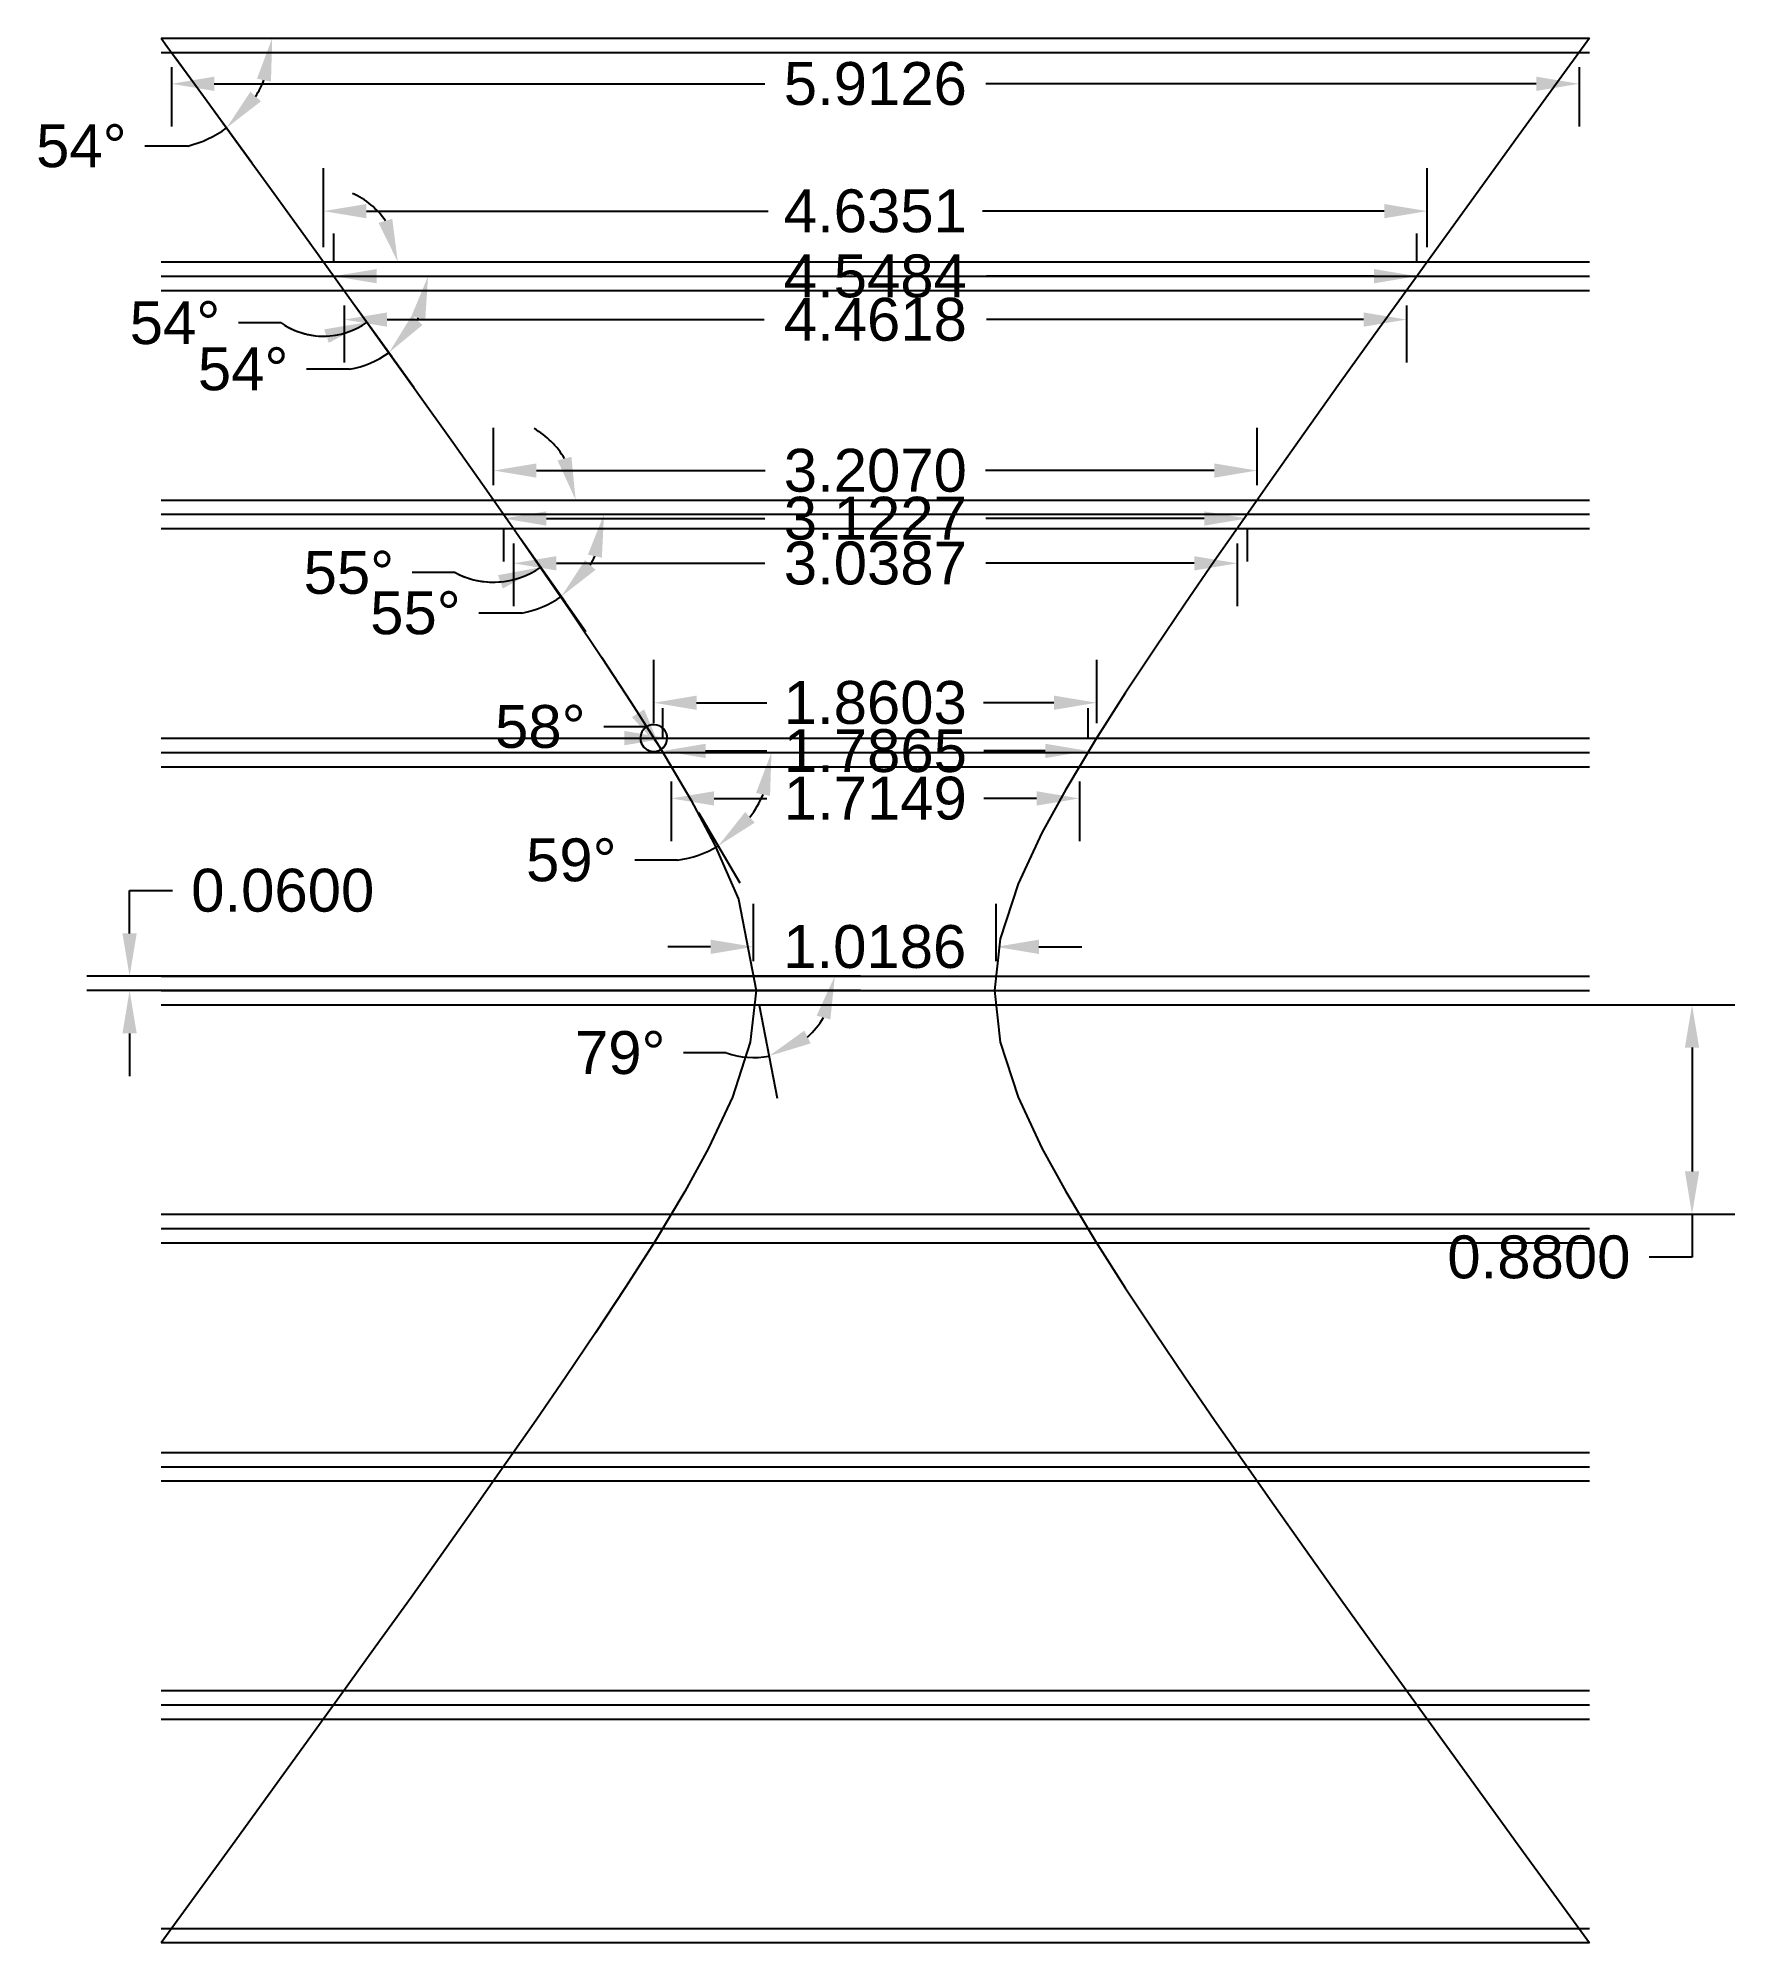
# Model space of a CAD drawing. Header units: inches. Extents: x -3.52 to 3.61, y -4 to 4.
import ezdxf

# ---------------------------------------------------------------- set-up
doc = ezdxf.new("R2010")
doc.units = ezdxf.units.IN
doc.header["$MEASUREMENT"] = 0
for name, color, linetype in [('hyperbola', 6, 'Continuous'), ('plates', 72, 'Continuous'), ('unit', 150, 'Continuous')]:
    doc.layers.add(name, color=color, linetype=linetype)
doc.styles.get("Standard").update_dxf_attribs({"font": 'arial.ttf'})
doc.dimstyles.get("Standard").update_dxf_attribs({"dimtxt": 0.18, "dimasz": 0.18, "dimexe": 0.18, "dimexo": 0.0625, "dimgap": 0.09, "dimtad": 0, "dimtih": 1, "dimtoh": 1, "dimdec": 4, "dimzin": 0, "dimdsep": 46, "dimtxsty": 'Standard', "dimcen": 0.09, "dimadec": 0, "dimazin": 0, "dimtfac": 1, "dimtdec": 4, "dimtofl": 0, "dimtmove": 0, "dimatfit": 3, "dimfxl": 1, "dimtolj": 1, "dimtzin": 0, "dimarcsym": 0})

# ---------------------------------------------------------------- blocks, each defined once
blk = doc.blocks.new('*D2')
at = {"layer": 'Defpoints', "color": 0, "transparency": 16777216}
for p in [(-2.9563, 3.94), (2.9563, 3.94), (2.9563, 3.8081)]:
    blk.add_point(p, dxfattribs=at)
at = {"layer": 'plates', "color": 0, "lineweight": -2, "transparency": 16777216}
for p, q in [((-2.9563, 3.8775), (-2.9563, 3.6281)), ((2.9563, 3.8775), (2.9563, 3.6281)), ((-2.7763, 3.8081), (-0.4636, 3.8081)), ((2.7763, 3.8081), (0.4636, 3.8081))]:
    blk.add_line(p, q, dxfattribs=at)
at = {"layer": 'plates', "color": 0, "transparency": 16777216}
for points in [[(-2.7763, 3.8381), (-2.7763, 3.7781), (-2.9563, 3.8081)], [(2.7763, 3.8381), (2.7763, 3.7781), (2.9563, 3.8081)]]:
    blk.add_solid(points, dxfattribs=at)
at = {"layer": 'plates', "color": 0, "transparency": 16777216, "insert": (0, 3.8081), "char_height": 0.18, "attachment_point": 5}
blk.add_mtext('\\A1;5.9126', dxfattribs=at)
blk = doc.blocks.new('*D4')
at = {"layer": 'Defpoints', "color": 0, "transparency": 16777216}
for p in [(-2.2309, 2.94), (2.2309, 2.94), (2.2309, 2.8177)]:
    blk.add_point(p, dxfattribs=at)
at = {"layer": 'plates', "color": 0, "lineweight": -2, "transparency": 16777216}
for p, q in [((-2.2309, 2.8775), (-2.2309, 2.6377)), ((-2.0509, 2.8177), (-0.4674, 2.8177)), ((2.0509, 2.8177), (0.4674, 2.8177)), ((2.2309, 2.8775), (2.2309, 2.6377))]:
    blk.add_line(p, q, dxfattribs=at)
at = {"layer": 'plates', "color": 0, "transparency": 16777216}
for points in [[(-2.0509, 2.8477), (-2.0509, 2.7877), (-2.2309, 2.8177)], [(2.0509, 2.8477), (2.0509, 2.7877), (2.2309, 2.8177)]]:
    blk.add_solid(points, dxfattribs=at)
at = {"layer": 'plates', "color": 0, "transparency": 16777216, "insert": (0, 2.8177), "char_height": 0.18, "attachment_point": 5}
blk.add_mtext('\\A1;4.4618', dxfattribs=at)
blk = doc.blocks.new('*D5')
at = {"layer": 'Defpoints', "color": 0, "transparency": 16777216}
for p in [(1.6035, 2.1837), (-1.6035, 2.06), (1.6035, 2.06)]:
    blk.add_point(p, dxfattribs=at)
at = {"layer": 'plates', "color": 0, "lineweight": -2, "transparency": 16777216}
for p, q in [((-1.6035, 2.1225), (-1.6035, 2.3637)), ((1.6035, 2.1225), (1.6035, 2.3637)), ((-1.4235, 2.1837), (-0.4632, 2.1837)), ((1.4235, 2.1837), (0.4633, 2.1837))]:
    blk.add_line(p, q, dxfattribs=at)
at = {"layer": 'plates', "color": 0, "transparency": 16777216}
for points in [[(-1.4235, 2.2137), (-1.4235, 2.1537), (-1.6035, 2.1837)], [(1.4235, 2.2137), (1.4235, 2.1537), (1.6035, 2.1837)]]:
    blk.add_solid(points, dxfattribs=at)
at = {"layer": 'plates', "color": 0, "transparency": 16777216, "insert": (0, 2.1837), "char_height": 0.18, "attachment_point": 5}
blk.add_mtext('\\A1;3.2070', dxfattribs=at)
blk = doc.blocks.new('*D6')
at = {"layer": 'Defpoints', "color": 0, "transparency": 16777216}
for p in [(-1.5193, 1.94), (1.5194, 1.94), (1.5194, 1.7942)]:
    blk.add_point(p, dxfattribs=at)
at = {"layer": 'plates', "color": 0, "lineweight": -2, "transparency": 16777216}
for p, q in [((-1.5193, 1.8775), (-1.5193, 1.6142)), ((1.5194, 1.8775), (1.5194, 1.6142)), ((-1.3393, 1.7942), (-0.4635, 1.7942)), ((1.3394, 1.7942), (0.4636, 1.7942))]:
    blk.add_line(p, q, dxfattribs=at)
at = {"layer": 'plates', "color": 0, "transparency": 16777216}
for points in [[(-1.3393, 1.8242), (-1.3393, 1.7642), (-1.5193, 1.7942)], [(1.3394, 1.8242), (1.3394, 1.7642), (1.5194, 1.7942)]]:
    blk.add_solid(points, dxfattribs=at)
at = {"layer": 'plates', "color": 0, "transparency": 16777216, "insert": (0.0001, 1.7942), "char_height": 0.18, "attachment_point": 5}
blk.add_mtext('\\A1;3.0387', dxfattribs=at)
blk = doc.blocks.new('*D7')
at = {"layer": 'Defpoints', "color": 0, "transparency": 16777216}
for p in [(0.9299, 1.2086), (-0.9304, 1.06), (0.9299, 1.06)]:
    blk.add_point(p, dxfattribs=at)
at = {"layer": 'plates', "color": 0, "lineweight": -2, "transparency": 16777216}
for p, q in [((-0.9304, 1.1225), (-0.9304, 1.3886)), ((0.9299, 1.1225), (0.9299, 1.3886)), ((-0.7504, 1.2086), (-0.4554, 1.2086)), ((0.7499, 1.2086), (0.4549, 1.2086))]:
    blk.add_line(p, q, dxfattribs=at)
at = {"layer": 'plates', "color": 0, "transparency": 16777216}
for points in [[(-0.7504, 1.2386), (-0.7504, 1.1786), (-0.9304, 1.2086)], [(0.7499, 1.2386), (0.7499, 1.1786), (0.9299, 1.2086)]]:
    blk.add_solid(points, dxfattribs=at)
at = {"layer": 'plates', "color": 0, "transparency": 16777216, "insert": (-0.0002, 1.2086), "char_height": 0.18, "attachment_point": 5}
blk.add_mtext('\\A1;1.8603', dxfattribs=at)
blk = doc.blocks.new('*D8')
at = {"layer": 'Defpoints', "color": 0, "transparency": 16777216}
for p in [(-0.8574, 0.94), (0.8574, 0.94), (0.8574, 0.8067)]:
    blk.add_point(p, dxfattribs=at)
at = {"layer": 'plates', "color": 0, "lineweight": -2, "transparency": 16777216}
for p, q in [((-0.8574, 0.8775), (-0.8574, 0.6267)), ((-0.6774, 0.8067), (-0.4553, 0.8067)), ((0.6774, 0.8067), (0.4553, 0.8067)), ((0.8574, 0.8775), (0.8574, 0.6267))]:
    blk.add_line(p, q, dxfattribs=at)
at = {"layer": 'plates', "color": 0, "transparency": 16777216}
for points in [[(-0.6774, 0.8367), (-0.6774, 0.7767), (-0.8574, 0.8067)], [(0.6774, 0.8367), (0.6774, 0.7767), (0.8574, 0.8067)]]:
    blk.add_solid(points, dxfattribs=at)
at = {"layer": 'plates', "color": 0, "transparency": 16777216, "insert": (0, 0.8067), "char_height": 0.18, "attachment_point": 5}
blk.add_mtext('\\A1;1.7149', dxfattribs=at)
blk = doc.blocks.new('*D9')
at = {"layer": 'Defpoints', "color": 0, "transparency": 16777216}
for p in [(0.5069, 0.1835), (-0.5117, 0.06), (0.5069, 0.06)]:
    blk.add_point(p, dxfattribs=at)
at = {"layer": 'plates', "color": 0, "lineweight": -2, "transparency": 16777216}
for p, q in [((-0.5117, 0.1225), (-0.5117, 0.3635)), ((0.5069, 0.1225), (0.5069, 0.3635)), ((-0.6917, 0.1835), (-0.8717, 0.1835)), ((0.6869, 0.1835), (0.8669, 0.1835))]:
    blk.add_line(p, q, dxfattribs=at)
at = {"layer": 'plates', "color": 0, "transparency": 16777216}
for points in [[(-0.6917, 0.2135), (-0.6917, 0.1535), (-0.5117, 0.1835)], [(0.6869, 0.2135), (0.6869, 0.1535), (0.5069, 0.1835)]]:
    blk.add_solid(points, dxfattribs=at)
at = {"layer": 'plates', "color": 0, "transparency": 16777216, "insert": (-0.0024, 0.1835), "char_height": 0.18, "attachment_point": 5}
blk.add_mtext('\\A1;1.0186', dxfattribs=at)
blk = doc.blocks.new('*D10')
at = {"layer": 'Defpoints', "color": 0, "transparency": 16777216}
for p in [(0, -0.06), (0, -0.94), (3.4303, -0.94)]:
    blk.add_point(p, dxfattribs=at)
at = {"layer": 'unit', "color": 0, "lineweight": -2, "transparency": 16777216}
for p, q in [((0.0625, -0.06), (3.6103, -0.06)), ((3.4303, -0.24), (3.4303, -0.76)), ((0.0625, -0.94), (3.6103, -0.94)), ((3.4303, -0.94), (3.4303, -1.12)), ((3.4303, -1.12), (3.2503, -1.12))]:
    blk.add_line(p, q, dxfattribs=at)
at = {"layer": 'unit', "color": 0, "transparency": 16777216}
for points in [[(3.4003, -0.24), (3.4603, -0.24), (3.4303, -0.06)], [(3.4003, -0.76), (3.4603, -0.76), (3.4303, -0.94)]]:
    blk.add_solid(points, dxfattribs=at)
at = {"layer": 'unit', "color": 0, "transparency": 16777216, "insert": (2.787, -1.12), "char_height": 0.18, "attachment_point": 5}
blk.add_mtext('\\A1;0.8800', dxfattribs=at)
blk = doc.blocks.new('*D11')
at = {"layer": 'Defpoints', "color": 0, "transparency": 16777216}
for p in [(-0.893, 1), (0.8935, 1.0062), (0.8935, 1)]:
    blk.add_point(p, dxfattribs=at)
at = {"layer": 'unit', "color": 0, "lineweight": -2, "transparency": 16777216}
for p, q in [((-0.893, 1.0625), (-0.893, 1.1862)), ((0.8935, 1.0625), (0.8935, 1.1862)), ((-0.713, 1.0062), (-0.4555, 1.0062)), ((0.7135, 1.0062), (0.4561, 1.0062))]:
    blk.add_line(p, q, dxfattribs=at)
at = {"layer": 'unit', "color": 0, "transparency": 16777216}
for points in [[(-0.713, 1.0362), (-0.713, 0.9762), (-0.893, 1.0062)], [(0.7135, 1.0362), (0.7135, 0.9762), (0.8935, 1.0062)]]:
    blk.add_solid(points, dxfattribs=at)
at = {"layer": 'unit', "color": 0, "transparency": 16777216, "insert": (0.0003, 1.0062), "char_height": 0.18, "attachment_point": 5}
blk.add_mtext('\\A1;1.7865', dxfattribs=at)
blk = doc.blocks.new('*D12')
at = {"layer": 'Defpoints', "color": 0, "transparency": 16777216}
for p in [(-1.5614, 2), (1.5613, 2), (1.5613, 1.9824)]:
    blk.add_point(p, dxfattribs=at)
at = {"layer": 'unit', "color": 0, "lineweight": -2, "transparency": 16777216}
for p, q in [((-1.5614, 1.9375), (-1.5614, 1.8024)), ((-1.3814, 1.9824), (-0.4636, 1.9824)), ((1.3813, 1.9824), (0.4635, 1.9824)), ((1.5613, 1.9375), (1.5613, 1.8024))]:
    blk.add_line(p, q, dxfattribs=at)
at = {"layer": 'unit', "color": 0, "transparency": 16777216}
for points in [[(-1.3814, 2.0124), (-1.3814, 1.9524), (-1.5614, 1.9824)], [(1.3813, 2.0124), (1.3813, 1.9524), (1.5613, 1.9824)]]:
    blk.add_solid(points, dxfattribs=at)
at = {"layer": 'unit', "color": 0, "transparency": 16777216, "insert": (0, 1.9824), "char_height": 0.18, "attachment_point": 5}
blk.add_mtext('\\A1;3.1227', dxfattribs=at)
blk = doc.blocks.new('*D13')
at = {"layer": 'Defpoints', "color": 0, "transparency": 16777216}
for p in [(-2.2742, 3), (2.2742, 3), (2.2742, 3)]:
    blk.add_point(p, dxfattribs=at)
at = {"layer": 'unit', "color": 0, "lineweight": -2, "transparency": 16777216}
for p, q in [((-2.2742, 3.0625), (-2.2742, 3.18)), ((2.2742, 3.0625), (2.2742, 3.18)), ((-2.0942, 3), (-0.4669, 3)), ((2.0942, 3), (0.4669, 3))]:
    blk.add_line(p, q, dxfattribs=at)
at = {"layer": 'unit', "color": 0, "transparency": 16777216}
for points in [[(-2.0942, 3.03), (-2.0942, 2.97), (-2.2742, 3)], [(2.0942, 3.03), (2.0942, 2.97), (2.2742, 3)]]:
    blk.add_solid(points, dxfattribs=at)
at = {"layer": 'unit', "color": 0, "transparency": 16777216, "insert": (0, 3), "char_height": 0.18, "attachment_point": 5}
blk.add_mtext('\\A1;4.5484', dxfattribs=at)
blk = doc.blocks.new('*D15')
at = {"layer": 'Defpoints', "color": 0, "transparency": 16777216}
for p in [(-3.1322, 0.06), (0, 0.06), (0, 0)]:
    blk.add_point(p, dxfattribs=at)
at = {"layer": 'unit', "color": 0, "lineweight": -2, "transparency": 16777216}
for p, q in [((-3.1322, 0.24), (-3.1322, 0.42)), ((-3.1322, 0.42), (-2.9522, 0.42)), ((-0.0625, 0.06), (-3.3122, 0.06)), ((-0.0625, 0), (-3.3122, 0)), ((-3.1322, -0.18), (-3.1322, -0.36))]:
    blk.add_line(p, q, dxfattribs=at)
at = {"layer": 'unit', "color": 0, "transparency": 16777216}
for points in [[(-3.1622, 0.24), (-3.1022, 0.24), (-3.1322, 0.06)], [(-3.1622, -0.18), (-3.1022, -0.18), (-3.1322, 0)]]:
    blk.add_solid(points, dxfattribs=at)
at = {"layer": 'unit', "color": 0, "transparency": 16777216, "insert": (-2.4889, 0.42), "char_height": 0.18, "attachment_point": 5}
blk.add_mtext('\\A1;0.0600', dxfattribs=at)
blk = doc.blocks.new('*D16')
at = {"layer": 'Defpoints', "color": 0, "transparency": 16777216}
for p in [(-0.575, 0.384), (-3, 0.06), (-0.5, 0), (3, 0.06), (-0.2056, -0.0914)]:
    blk.add_point(p, dxfattribs=at)
at = {"layer": 'unit', "color": 0, "lineweight": -2, "transparency": 16777216}
for p, q in [((-0.488, -0.0613), (-0.4117, -0.4519)), ((-0.6258, -0.2619), (-0.8058, -0.2619))]:
    blk.add_line(p, q, dxfattribs=at)
for start, end in [(311.6086, 329.44286), (250.49431, 281.05146)]:
    blk.add_arc((-0.5117, 0.06), 0.3415, start, end, dxfattribs=at)
at = {"layer": 'unit', "color": 0, "transparency": 16777216}
for points in [[(-0.2466, -0.1057), (-0.1887, -0.1215), (-0.1702, 0.06)], [(-0.2716, -0.2223), (-0.2982, -0.1685), (-0.4462, -0.2752)]]:
    blk.add_solid(points, dxfattribs=at)
at = {"layer": 'unit', "color": 0, "transparency": 16777216, "insert": (-1.0716, -0.2619), "char_height": 0.18, "attachment_point": 5}
blk.add_mtext('\\A1;79°', dxfattribs=at)
blk = doc.blocks.new('*D17')
at = {"layer": 'Defpoints', "color": 0, "transparency": 16777216}
for p in [(-3, 1), (-0.9, 1.0119), (3, 1), (-0.775, 0.8007), (-0.4632, 0.8453)]:
    blk.add_point(p, dxfattribs=at)
at = {"layer": 'unit', "color": 0, "lineweight": -2, "transparency": 16777216}
for p, q in [((-0.7432, 0.7469), (-0.5686, 0.452)), ((-0.8302, 0.5475), (-1.0102, 0.5475))]:
    blk.add_line(p, q, dxfattribs=at)
for start, end in [(323.34573, 337.27369), (277.89312, 300.61943)]:
    blk.add_arc((-0.893, 1), 0.4568, start, end, dxfattribs=at)
at = {"layer": 'unit', "color": 0, "transparency": 16777216}
for points in [[(-0.501, 0.8294), (-0.4422, 0.8176), (-0.4362, 1)], [(-0.5064, 0.705), (-0.5466, 0.7496), (-0.6603, 0.6069)]]:
    blk.add_solid(points, dxfattribs=at)
at = {"layer": 'unit', "color": 0, "transparency": 16777216, "insert": (-1.2768, 0.5475), "char_height": 0.18, "attachment_point": 5}
blk.add_mtext('\\A1;59°', dxfattribs=at)
blk = doc.blocks.new('*D18')
at = {"layer": 'Defpoints', "color": 0, "transparency": 16777216}
for p in [(-1.025, 1.21), (-3, 1.06), (-0.8771, 1.0414), (3, 1.06), (-0.9, 1.0119)]:
    blk.add_point(p, dxfattribs=at)
at = {"layer": 'unit', "color": 0, "lineweight": -2, "transparency": 16777216}
blk.add_line((-0.9604, 1.1077), (-1.1404, 1.1077), dxfattribs=at)
for start, end in [(122.2517, 302.2517), (180, 0), (302.2517, 122.2517)]:
    blk.add_arc((-0.9304, 1.06), 0.0564, start, end, dxfattribs=at)
at = {"layer": 'unit', "color": 0, "transparency": 16777216}
for points in [[(-0.9709, 1.1806), (-1.0217, 1.1485), (-0.9003, 1.0123)], [(-1.054, 1.09), (-1.054, 1.03), (-0.874, 1.06)]]:
    blk.add_solid(points, dxfattribs=at)
at = {"layer": 'unit', "color": 0, "transparency": 16777216, "insert": (-1.407, 1.1077), "char_height": 0.18, "attachment_point": 5}
blk.add_mtext('\\A1;58°', dxfattribs=at)
blk = doc.blocks.new('*D19')
at = {"layer": 'Defpoints', "color": 0, "transparency": 16777216}
for p in [(-1.65, 2.1263), (-3, 2), (3, 2), (-1.525, 1.9482), (-1.1608, 1.8674)]:
    blk.add_point(p, dxfattribs=at)
at = {"layer": 'unit', "color": 0, "lineweight": -2, "transparency": 16777216}
for p, q in [((-1.4891, 1.897), (-1.2156, 1.5073)), ((-1.485, 1.5851), (-1.665, 1.5851))]:
    blk.add_line(p, q, dxfattribs=at)
for start, end in [(329.69721, 335.366), (280.42921, 305.06321)]:
    blk.add_arc((-1.5614, 2), 0.4219, start, end, dxfattribs=at)
at = {"layer": 'unit', "color": 0, "transparency": 16777216}
for points in [[(-1.2072, 1.8305), (-1.1485, 1.8177), (-1.1395, 2)], [(-1.175, 1.7668), (-1.2192, 1.8074), (-1.319, 1.6547)]]:
    blk.add_solid(points, dxfattribs=at)
at = {"layer": 'unit', "color": 0, "transparency": 16777216, "insert": (-1.9315, 1.5851), "char_height": 0.18, "attachment_point": 5}
blk.add_mtext('\\A1;55°', dxfattribs=at)
blk = doc.blocks.new('*D20')
at = {"layer": 'Defpoints', "color": 0, "transparency": 16777216}
for p in [(-1.65, 2.1263), (-3, 2.06), (3, 2.06), (-1.525, 1.9482), (-1.276, 1.9516)]:
    blk.add_point(p, dxfattribs=at)
at = {"layer": 'unit', "color": 0, "lineweight": -2, "transparency": 16777216}
for p, q in [((-1.4891, 1.897), (-1.3019, 1.6303)), ((-1.7646, 1.7549), (-1.9446, 1.7549))]:
    blk.add_line(p, q, dxfattribs=at)
for start, end in [(30.24521, 60.49041), (242.161, 305.06321), (244.5728, 274.818)]:
    blk.add_arc((-1.6035, 2.06), 0.345, start, end, dxfattribs=at)
at = {"layer": 'unit', "color": 0, "transparency": 16777216}
for points in [[(-1.2765, 2.2416), (-1.3344, 2.2259), (-1.2585, 2.06)], [(-1.5847, 1.7444), (-1.5643, 1.688), (-1.4053, 1.7776)]]:
    blk.add_solid(points, dxfattribs=at)
at = {"layer": 'unit', "color": 0, "transparency": 16777216, "insert": (-2.2111, 1.7549), "char_height": 0.18, "attachment_point": 5}
blk.add_mtext('\\A1;55°', dxfattribs=at)
blk = doc.blocks.new('*D21')
at = {"layer": 'Defpoints', "color": 0, "transparency": 16777216}
for p in [(-2.375, 3.1396), (-3, 3), (3, 3), (-2.225, 2.9318), (-1.8979, 2.8773)]:
    blk.add_point(p, dxfattribs=at)
at = {"layer": 'unit', "color": 0, "lineweight": -2, "transparency": 16777216}
for p, q in [((-2.1884, 2.8811), (-1.9372, 2.5331)), ((-2.2087, 2.6097), (-2.3887, 2.6097))]:
    blk.add_line(p, q, dxfattribs=at)
for start, end in [(332.11164, 333.71192), (279.53548, 305.82356)]:
    blk.add_arc((-2.2742, 3), 0.3958, start, end, dxfattribs=at)
at = {"layer": 'unit', "color": 0, "transparency": 16777216}
for points in [[(-1.9486, 2.8315), (-1.8902, 2.8179), (-1.8785, 3)], [(-1.9018, 2.7952), (-1.947, 2.8346), (-2.0426, 2.6791)]]:
    blk.add_solid(points, dxfattribs=at)
at = {"layer": 'unit', "color": 0, "transparency": 16777216, "insert": (-2.6552, 2.6097), "char_height": 0.18, "attachment_point": 5}
blk.add_mtext('\\A1;54°', dxfattribs=at)
blk = doc.blocks.new('*D22')
at = {"layer": 'Defpoints', "color": 0, "transparency": 16777216}
for p in [(-2.375, 3.1396), (-3, 3.06), (3, 3.06), (-2.021, 2.9633), (-2.225, 2.9318)]:
    blk.add_point(p, dxfattribs=at)
at = {"layer": 'unit', "color": 0, "lineweight": -2, "transparency": 16777216}
for p, q in [((-2.1884, 2.8811), (-2.0297, 2.6612)), ((-2.495, 2.8035), (-2.675, 2.8035))]:
    blk.add_line(p, q, dxfattribs=at)
for start, end in [(33.54665, 67.09329), (235.31979, 305.82356), (238.73027, 272.27691)]:
    blk.add_arc((-2.3175, 3.06), 0.3119, start, end, dxfattribs=at)
at = {"layer": 'unit', "color": 0, "transparency": 16777216}
for points in [[(-2.0289, 3.241), (-2.0863, 3.2237), (-2.0057, 3.06)], [(-2.3149, 2.7767), (-2.2954, 2.72), (-2.135, 2.8071)]]:
    blk.add_solid(points, dxfattribs=at)
at = {"layer": 'unit', "color": 0, "transparency": 16777216, "insert": (-2.9416, 2.8035), "char_height": 0.18, "attachment_point": 5}
blk.add_mtext('\\A1;54°', dxfattribs=at)
blk = doc.blocks.new('*D23')
at = {"layer": 'Defpoints', "color": 0, "transparency": 16777216}
for p in [(-3, 4), (-3, 4), (3, 4), (-2.975, 3.9657), (-2.5558, 3.8559)]:
    blk.add_point(p, dxfattribs=at)
at = {"layer": 'unit', "color": 0, "lineweight": -2, "transparency": 16777216}
for p, q in [((-2.9382, 3.9152), (-2.6189, 3.4772)), ((-2.8881, 3.5466), (-3.0681, 3.5466))]:
    blk.add_line(p, q, dxfattribs=at)
for start, end in [(328.31246, 337.77446), (283.86138, 306.08692)]:
    blk.add_arc((-3, 4), 0.4669, start, end, dxfattribs=at)
at = {"layer": 'unit', "color": 0, "transparency": 16777216}
for points in [[(-2.5972, 3.8292), (-2.5383, 3.8176), (-2.5331, 4)], [(-2.5806, 3.7343), (-2.6247, 3.7751), (-2.725, 3.6226)]]:
    blk.add_solid(points, dxfattribs=at)
at = {"layer": 'unit', "color": 0, "transparency": 16777216, "insert": (-3.3347, 3.5466), "char_height": 0.18, "attachment_point": 5}
blk.add_mtext('\\A1;54°', dxfattribs=at)
blk = doc.blocks.new('*D24')
at = {"layer": 'Defpoints', "color": 0, "transparency": 16777216}
for p in [(2.3175, 3.2733), (-2.3175, 3.06), (2.3175, 3.06)]:
    blk.add_point(p, dxfattribs=at)
at = {"layer": 'plates', "color": 0, "lineweight": -2, "transparency": 16777216}
for p, q in [((-2.3175, 3.1225), (-2.3175, 3.4533)), ((2.3175, 3.1225), (2.3175, 3.4533)), ((-2.1375, 3.2733), (-0.4499, 3.2733)), ((2.1375, 3.2733), (0.4499, 3.2733))]:
    blk.add_line(p, q, dxfattribs=at)
at = {"layer": 'plates', "color": 0, "transparency": 16777216}
for points in [[(-2.1375, 3.3033), (-2.1375, 3.2433), (-2.3175, 3.2733)], [(2.1375, 3.3033), (2.1375, 3.2433), (2.3175, 3.2733)]]:
    blk.add_solid(points, dxfattribs=at)
at = {"layer": 'plates', "color": 0, "transparency": 16777216, "insert": (0, 3.2733), "char_height": 0.18, "attachment_point": 5}
blk.add_mtext('\\A1;4.6351', dxfattribs=at)

msp = doc.modelspace()

# ---------------------------------------------------------------- linework, layer by layer
for points in [[(3, 4), (3, 4), (3, 4), (3, 4), (3, 4)], [(-2.99, -3.98629), (-2.99, -3.98629)], [(-2.975, -3.9657), (-2.975, -3.9657)]]:
    msp.add_lwpolyline(points, close=True)
at = {"layer": 'hyperbola'}
for points in [[(-3, 4), (-2.975, 3.9657), (-2.975, 3.9657), (-2.975, 3.9657), (-2.975, 3.9657), (-2.975, 3.9657), (-2.975, 3.9657), (-2.825, 3.7598), (-2.825, 3.7598), (-2.825, 3.7598), (-2.825, 3.7598), (-2.825, 3.7598), (-2.825, 3.7598), (-2.675, 3.5535), (-2.675, 3.5535), (-2.675, 3.5535), (-2.675, 3.5535), (-2.675, 3.5535), (-2.675, 3.5535), (-2.525, 3.3468), (-2.525, 3.3468), (-2.525, 3.3468), (-2.525, 3.3468), (-2.525, 3.3468), (-2.525, 3.3468), (-2.375, 3.1396), (-2.375, 3.1396), (-2.375, 3.1396), (-2.375, 3.1396), (-2.375, 3.1396), (-2.375, 3.1396), (-2.225, 2.9318), (-2.225, 2.9318), (-2.225, 2.9318), (-2.225, 2.9318), (-2.225, 2.9318), (-2.225, 2.9318), (-2.075, 2.7232), (-2.075, 2.7232), (-2.075, 2.7232), (-2.075, 2.7232), (-2.075, 2.7232), (-2.075, 2.7232), (-1.925, 2.5137), (-1.925, 2.5137), (-1.925, 2.5137), (-1.925, 2.5137), (-1.925, 2.5137), (-1.925, 2.5137), (-1.775, 2.303), (-1.775, 2.303), (-1.775, 2.303), (-1.775, 2.303), (-1.775, 2.303), (-1.65, 2.1263), (-1.65, 2.1263), (-1.65, 2.1263), (-1.65, 2.1263), (-1.65, 2.1263), (-1.525, 1.9482), (-1.525, 1.9482), (-1.525, 1.9482), (-1.525, 1.9482), (-1.525, 1.9482), (-1.4, 1.7683), (-1.4, 1.7683), (-1.4, 1.7683), (-1.4, 1.7683), (-1.4, 1.7683), (-1.275, 1.586), (-1.275, 1.586), (-1.275, 1.586), (-1.275, 1.586), (-1.275, 1.586), (-1.15, 1.4004), (-1.15, 1.4004), (-1.15, 1.4004), (-1.15, 1.4004), (-1.15, 1.4004), (-1.025, 1.21), (-1.025, 1.21), (-1.025, 1.21), (-1.025, 1.21), (-1.025, 1.21), (-0.9, 1.0119), (-0.9, 1.0119), (-0.9, 1.0119), (-0.9, 1.0119), (-0.9, 1.0119), (-0.775, 0.8007), (-0.775, 0.8007), (-0.775, 0.8007), (-0.775, 0.8007), (-0.675, 0.6132), (-0.675, 0.6132), (-0.675, 0.6132), (-0.675, 0.6132), (-0.575, 0.384), (-0.575, 0.384), (-0.575, 0.384), (-0.5, 0), (-0.525, -0.2165), (-0.525, -0.2165), (-0.525, -0.2165), (-0.6, -0.4485), (-0.6, -0.4485), (-0.6, -0.4485), (-0.6, -0.4485), (-0.7, -0.6625), (-0.7, -0.6625), (-0.7, -0.6625), (-0.7, -0.6625), (-0.8, -0.8445), (-0.8, -0.8445), (-0.8, -0.8445), (-0.8, -0.8445), (-0.8, -0.8445), (-0.925, -1.0523), (-0.925, -1.0523), (-0.925, -1.0523), (-0.925, -1.0523), (-0.925, -1.0523), (-1.05, -1.2485), (-1.05, -1.2485), (-1.05, -1.2485), (-1.05, -1.2485), (-1.05, -1.2485), (-1.175, -1.4379), (-1.175, -1.4379), (-1.175, -1.4379), (-1.175, -1.4379), (-1.175, -1.4379), (-1.3, -1.6227), (-1.3, -1.6227), (-1.3, -1.6227), (-1.3, -1.6227), (-1.3, -1.6227), (-1.425, -1.8044), (-1.425, -1.8044), (-1.425, -1.8044), (-1.425, -1.8044), (-1.425, -1.8044), (-1.55, -1.9839), (-1.55, -1.9839), (-1.55, -1.9839), (-1.55, -1.9839), (-1.55, -1.9839), (-1.675, -2.1617), (-1.675, -2.1617), (-1.675, -2.1617), (-1.675, -2.1617), (-1.675, -2.1617), (-1.8, -2.3383), (-1.8, -2.3383), (-1.8, -2.3383), (-1.8, -2.3383), (-1.8, -2.3383), (-1.8, -2.3383), (-1.95, -2.5487), (-1.95, -2.5487), (-1.95, -2.5487), (-1.95, -2.5487), (-1.95, -2.5487), (-1.95, -2.5487), (-2.1, -2.7581), (-2.1, -2.7581), (-2.1, -2.7581), (-2.1, -2.7581), (-2.1, -2.7581), (-2.1, -2.7581), (-2.25, -2.9665), (-2.25, -2.9665), (-2.25, -2.9665), (-2.25, -2.9665), (-2.25, -2.9665), (-2.25, -2.9665), (-2.4, -3.1742), (-2.4, -3.1742), (-2.4, -3.1742), (-2.4, -3.1742), (-2.4, -3.1742), (-2.4, -3.1742), (-2.55, -3.3813), (-2.55, -3.3813), (-2.55, -3.3813), (-2.55, -3.3813), (-2.55, -3.3813), (-2.55, -3.3813), (-2.7, -3.5879), (-2.7, -3.5879), (-2.7, -3.5879), (-2.7, -3.5879), (-2.7, -3.5879), (-2.7, -3.5879), (-2.85, -3.7941), (-2.85, -3.7941), (-2.85, -3.7941), (-2.85, -3.7941), (-2.85, -3.7941), (-2.85, -3.7941), (-3, -4)], [(3, 4), (2.85, 3.7941), (2.85, 3.7941), (2.85, 3.7941), (2.85, 3.7941), (2.85, 3.7941), (2.85, 3.7941), (2.7, 3.5879), (2.7, 3.5879), (2.7, 3.5879), (2.7, 3.5879), (2.7, 3.5879), (2.7, 3.5879), (2.55, 3.3813), (2.55, 3.3813), (2.55, 3.3813), (2.55, 3.3813), (2.55, 3.3813), (2.55, 3.3813), (2.4, 3.1742), (2.4, 3.1742), (2.4, 3.1742), (2.4, 3.1742), (2.4, 3.1742), (2.4, 3.1742), (2.25, 2.9665), (2.25, 2.9665), (2.25, 2.9665), (2.25, 2.9665), (2.25, 2.9665), (2.25, 2.9665), (2.1, 2.7581), (2.1, 2.7581), (2.1, 2.7581), (2.1, 2.7581), (2.1, 2.7581), (2.1, 2.7581), (1.95, 2.5487), (1.95, 2.5487), (1.95, 2.5487), (1.95, 2.5487), (1.95, 2.5487), (1.95, 2.5487), (1.8, 2.3383), (1.8, 2.3383), (1.8, 2.3383), (1.8, 2.3383), (1.8, 2.3383), (1.675, 2.1617), (1.675, 2.1617), (1.675, 2.1617), (1.675, 2.1617), (1.675, 2.1617), (1.55, 1.9839), (1.55, 1.9839), (1.55, 1.9839), (1.55, 1.9839), (1.55, 1.9839), (1.425, 1.8044), (1.425, 1.8044), (1.425, 1.8044), (1.425, 1.8044), (1.425, 1.8044), (1.3, 1.6227), (1.3, 1.6227), (1.3, 1.6227), (1.3, 1.6227), (1.3, 1.6227), (1.175, 1.4379), (1.175, 1.4379), (1.175, 1.4379), (1.175, 1.4379), (1.175, 1.4379), (1.05, 1.2485), (1.05, 1.2485), (1.05, 1.2485), (1.05, 1.2485), (1.05, 1.2485), (0.925, 1.0523), (0.925, 1.0523), (0.925, 1.0523), (0.925, 1.0523), (0.925, 1.0523), (0.8, 0.8445), (0.8, 0.8445), (0.8, 0.8445), (0.8, 0.8445), (0.7, 0.6625), (0.7, 0.6625), (0.7, 0.6625), (0.7, 0.6625), (0.6, 0.4485), (0.6, 0.4485), (0.6, 0.4485), (0.525, 0.2165), (0.5, 0), (0.525, -0.2165), (0.525, -0.2165), (0.525, -0.2165), (0.6, -0.4485), (0.6, -0.4485), (0.6, -0.4485), (0.6, -0.4485), (0.7, -0.6625), (0.7, -0.6625), (0.7, -0.6625), (0.7, -0.6625), (0.8, -0.8445), (0.8, -0.8445), (0.8, -0.8445), (0.8, -0.8445), (0.8, -0.8445), (0.925, -1.0523), (0.925, -1.0523), (0.925, -1.0523), (0.925, -1.0523), (0.925, -1.0523), (1.05, -1.2485), (1.05, -1.2485), (1.05, -1.2485), (1.05, -1.2485), (1.05, -1.2485), (1.175, -1.4379), (1.175, -1.4379), (1.175, -1.4379), (1.175, -1.4379), (1.175, -1.4379), (1.3, -1.6227), (1.3, -1.6227), (1.3, -1.6227), (1.3, -1.6227), (1.3, -1.6227), (1.425, -1.8044), (1.425, -1.8044), (1.425, -1.8044), (1.425, -1.8044), (1.425, -1.8044), (1.55, -1.9839), (1.55, -1.9839), (1.55, -1.9839), (1.55, -1.9839), (1.55, -1.9839), (1.675, -2.1617), (1.675, -2.1617), (1.675, -2.1617), (1.675, -2.1617), (1.675, -2.1617), (1.8, -2.3383), (1.8, -2.3383), (1.8, -2.3383), (1.8, -2.3383), (1.8, -2.3383), (1.8, -2.3383), (1.95, -2.5487), (1.95, -2.5487), (1.95, -2.5487), (1.95, -2.5487), (1.95, -2.5487), (1.95, -2.5487), (2.1, -2.7581), (2.1, -2.7581), (2.1, -2.7581), (2.1, -2.7581), (2.1, -2.7581), (2.1, -2.7581), (2.25, -2.9665), (2.25, -2.9665), (2.25, -2.9665), (2.25, -2.9665), (2.25, -2.9665), (2.25, -2.9665), (2.4, -3.1742), (2.4, -3.1742), (2.4, -3.1742), (2.4, -3.1742), (2.4, -3.1742), (2.4, -3.1742), (2.55, -3.3813), (2.55, -3.3813), (2.55, -3.3813), (2.55, -3.3813), (2.55, -3.3813), (2.55, -3.3813), (2.7, -3.5879), (2.7, -3.5879), (2.7, -3.5879), (2.7, -3.5879), (2.7, -3.5879), (2.7, -3.5879), (2.85, -3.7941), (2.85, -3.7941), (2.85, -3.7941), (2.85, -3.7941), (2.85, -3.7941), (2.85, -3.7941), (3, -4)]]:
    msp.add_lwpolyline(points, dxfattribs=at)
at = {"layer": 'plates'}
for p, q in [((-3, 3.94), (3, 3.94)), ((-3, 3.06), (3, 3.06)), ((-3, 2.94), (3, 2.94)), ((-3, 2.06), (3, 2.06)), ((-3, 1.94), (3, 1.94)), ((-3, 1.06), (3, 1.06)), ((-3, 0.94), (3, 0.94)), ((-3, 0.06), (3, 0.06)), ((-3, -0.06), (3, -0.06)), ((-3, -0.94), (3, -0.94)), ((-3, -1.06), (3, -1.06)), ((-3, -1.94), (3, -1.94)), ((-3, -2.06), (3, -2.06)), ((-3, -2.94), (3, -2.94)), ((-3, -3.06), (3, -3.06)), ((-3, -3.94), (3, -3.94))]:
    msp.add_line(p, q, dxfattribs=at)
at = {"layer": 'unit'}
for p, q in [((-3, 3), (3, 3)), ((-3, 2), (3, 2)), ((-3, 1), (3, 1)), ((-3, 0), (3, 0)), ((-3, -1), (3, -1)), ((-3, -2), (3, -2)), ((-3, -3), (3, -3))]:
    msp.add_line(p, q, dxfattribs=at)
for points in [[(-3, 4), (3, 4)], [(3, -4), (-3, -4)]]:
    msp.add_lwpolyline(points, dxfattribs=at)

# ---------------------------------------------------------------- dimensions: what is measured, and where the dimension line sits
at = {"layer": 'plates'}
for base, p1, p2, picture, middle in [((2.95629, 3.8081), (-2.95628, 3.94), (2.95629, 3.94), '*D2', (0.00001, 3.8081)), ((2.31753, 3.27332), (-2.31754, 3.06), (2.31753, 3.06), '*D24', (-0.00001, 3.27332)), ((2.230926, 2.817707), (-2.230919, 2.94), (2.230926, 2.94), '*D4', (0.000003, 2.817707)), ((1.6035, 2.18369), (-1.60347, 2.06), (1.6035, 2.06), '*D5', (0.00002, 2.18369)), ((1.51943, 1.79416), (-1.5193, 1.94), (1.51943, 1.94), '*D6', (0.00006, 1.79416)), ((0.92991, 1.20864), (-0.93035, 1.06), (0.92991, 1.06), '*D7', (-0.00022, 1.20864)), ((0.85745, 0.80668), (-0.85745, 0.94), (0.85745, 0.94), '*D8', (0, 0.80668)), ((0.506928, 0.183485), (-0.511719, 0.06), (0.506928, 0.06), '*D9', (-0.002395, 0.183485))]:
    dim = msp.add_linear_dim(base=base, p1=p1, p2=p2, dimstyle='Standard', dxfattribs=at)
    dim.commit()
    dim.dimension.update_dxf_attribs({"geometry": picture, "text_midpoint": middle})
at = {"layer": 'unit'}
for base, line1, line2, picture, middle in [((-2.55583, 3.85593), ((-3, 4), (-2.975, 3.9657)), ((-3, 4), (3, 4)), '*D23', (-3.33469, 3.54665)), ((-2.02104, 2.96332), ((-3, 3.06), (3, 3.06)), ((-2.375, 3.1396), (-2.225, 2.9318)), '*D22', (-2.94155, 2.80354)), ((-1.89795, 2.87731), ((-3, 3), (3, 3)), ((-2.375, 3.1396), (-2.225, 2.9318)), '*D21', (-2.65523, 2.60969)), ((-1.27596, 1.95161), ((-3, 2.06), (3, 2.06)), ((-1.65, 2.1263), (-1.525, 1.9482)), '*D20', (-2.21113, 1.75495)), ((-1.16082, 1.86744), ((-1.65, 2.1263), (-1.525, 1.9482)), ((-3, 2), (3, 2)), '*D19', (-1.93155, 1.58507)), ((-0.87712, 1.04141), ((-1.025, 1.21), (-0.9, 1.0119)), ((-3, 1.06), (3, 1.06)), '*D18', (-1.407, 1.10768)), ((-0.46315, 0.84532), ((-3, 1), (3, 1)), ((-0.9, 1.0119), (-0.775, 0.8007)), '*D17', (-1.27679, 0.54754)), ((-0.20558, -0.09141), ((-0.575, 0.384), (-0.5, 0)), ((-3, 0.06), (3, 0.06)), '*D16', (-1.07158, -0.26194))]:
    dim = msp.add_angular_dim_2l(base=base, line1=line1, line2=line2, dimstyle='Standard', dxfattribs=at)
    dim.commit()
    dim.dimension.update_dxf_attribs({"geometry": picture, "text_midpoint": middle})
dim = msp.add_aligned_dim(p1=(-2.27423, 3), p2=(2.27419, 3), distance=0, dimstyle='Standard', dxfattribs=at)
dim.commit()
dim.dimension.update_dxf_attribs({"geometry": '*D13', "text_midpoint": (-0.00002, 3)})
for base, p1, p2, picture, middle in [((1.56132, 1.98242), (-1.56136, 2), (1.56132, 2), '*D12', (-0.00002, 1.98242)), ((0.89354, 1.00617), (-0.89296, 1), (0.89354, 1), '*D11', (0.00029, 1.00617))]:
    dim = msp.add_linear_dim(base=base, p1=p1, p2=p2, dimstyle='Standard', dxfattribs=at)
    dim.commit()
    dim.dimension.update_dxf_attribs({"geometry": picture, "text_midpoint": middle})
for base, p1, p2, picture, middle in [((-3.13224, 0.06), (0, 0), (0, 0.06), '*D15', (-2.48892, 0.42)), ((3.43034, -0.94), (0, -0.06), (0, -0.94), '*D10', (2.78701, -1.12))]:
    dim = msp.add_linear_dim(base=base, p1=p1, p2=p2, angle=90, dimstyle='Standard', dxfattribs=at)
    dim.commit()
    dim.dimension.update_dxf_attribs({"geometry": picture, "text_midpoint": middle})

doc.saveas('drawing.dxf')
